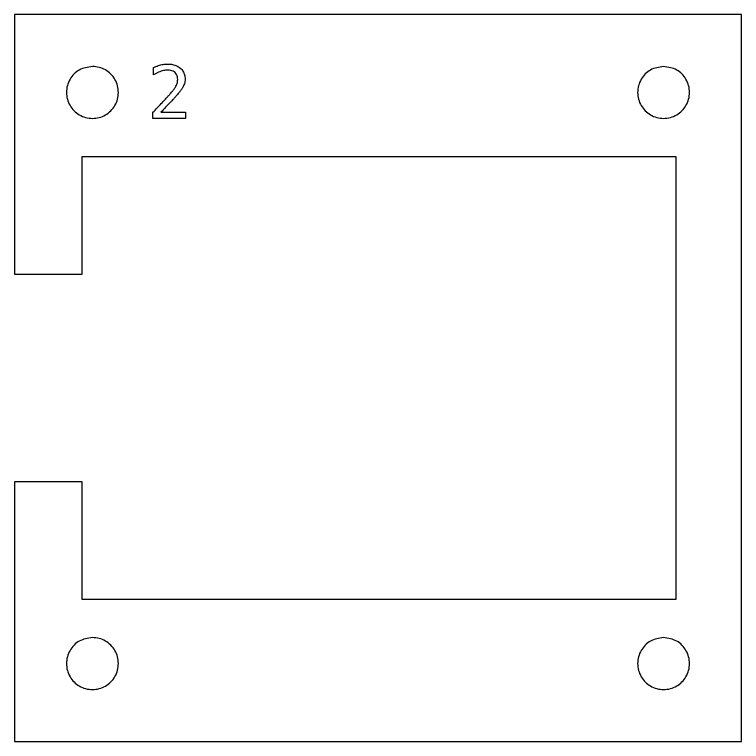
# Model space of a CAD drawing. Extents: x 2 to 176, y 2 to 131.
# Drawn here: x 90 to 132, y 46 to 88 of the extents above; entities that cross this region are included whole.
import ezdxf

# ---------------------------------------------------------------- set-up
doc = ezdxf.new("R2010")
doc.units = 0
doc.layers.add('Material', color=7, linetype='CONTINUOUS')
doc.layers.add('Text', color=7, linetype='CONTINUOUS')

msp = doc.modelspace()

# ---------------------------------------------------------------- linework, layer by layer
at = {"layer": 'Material', "color": 1}
for p, q in [((90.000226, 88.000222), (90.000226, 73.000001)), ((132.000075, 88.000222), (90.000226, 88.000222)), ((90.000226, 88.000222), (90.000226, 88.000222)), ((132.000075, 45.999823), (132.000075, 88.000222)), ((94.499797, 84.999957), (94.499797, 84.999957)), ((127.499951, 84.999957), (127.499951, 84.999957)), ((93.900075, 73.000001), (93.900075, 79.799792)), ((93.900075, 79.799792), (128.199995, 79.799792)), ((128.199995, 79.799792), (128.199995, 54.200252)), ((90.000226, 73.000001), (93.900075, 73.000001)), ((93.900075, 61.000044), (90.000226, 61.000044)), ((90.000226, 61.000044), (90.000226, 45.999823)), ((93.900075, 54.200252), (93.900075, 61.000044)), ((128.199995, 54.200252), (93.900075, 54.200252)), ((94.499797, 51.999802), (94.499797, 51.999802)), ((127.499951, 51.999802), (127.499951, 51.999802)), ((90.000226, 45.999823), (132.000075, 45.999823))]:
    msp.add_line(p, q, dxfattribs=at)
for points, knots in [([(94.499797, 84.999957), (94.631077, 84.989991), (94.89255, 84.970142), (95.2585, 84.812819), (95.572923, 84.573404), (95.814028, 84.258646), (95.965638, 83.892867), (96.017558, 83.500094), (95.965637, 83.10736), (95.814031, 82.741464), (95.57291, 82.427138), (95.258546, 82.186114), (94.892378, 82.034765), (94.369846, 81.9651), (93.713798, 82.14114), (93.141153, 82.714478), (92.928312, 83.50146), (93.140982, 84.280366), (93.714464, 84.877454), (94.235406, 84.958715), (94.499797, 84.999957)], [0, 0, 0, 0, 0.392706, 0.782162, 1.174868, 1.567574, 1.95703, 2.349736, 2.742443, 3.131898, 3.524605, 3.917311, 4.306767, 4.699473, 5.483668, 6.244608, 7.028803, 7.812997, 8.573938, 9.358133, 9.358133, 9.358133, 9.358133]), ([(127.499951, 84.999957), (127.764341, 84.958715), (128.285281, 84.877455), (128.858778, 84.280361), (129.071387, 83.501478), (128.858778, 82.714413), (128.285281, 82.141378), (127.499951, 81.928614), (126.714622, 82.141379), (126.141126, 82.714414), (125.928518, 83.501478), (126.141126, 84.28036), (126.714622, 84.877454), (127.235561, 84.958715), (127.499951, 84.999957)], [0, 0, 0, 0, 0.784195, 1.545135, 2.32933, 3.113525, 3.874465, 4.65866, 5.442853, 6.203793, 6.987987, 7.77218, 8.53312, 9.317314, 9.317314, 9.317314, 9.317314]), ([(94.499797, 51.999802), (94.631077, 51.989836), (94.89255, 51.969987), (95.2585, 51.812663), (95.572924, 51.573248), (95.814029, 51.25849), (95.965638, 50.89271), (96.017558, 50.499937), (95.965637, 50.107204), (95.814031, 49.741307), (95.57291, 49.426982), (95.258546, 49.185958), (94.892378, 49.034609), (94.369846, 48.964944), (93.713798, 49.140983), (93.141153, 49.714321), (92.928312, 50.501303), (93.140981, 51.28021), (93.714463, 51.877299), (94.235406, 51.95856), (94.499797, 51.999802)], [0, 0, 0, 0, 0.392707, 0.782163, 1.174869, 1.567576, 1.957032, 2.349738, 2.742444, 3.1319, 3.524606, 3.917312, 4.306768, 4.699474, 5.483668, 6.244609, 7.028803, 7.812998, 8.573939, 9.358135, 9.358135, 9.358135, 9.358135]), ([(127.499951, 51.999802), (127.764341, 51.95856), (128.285281, 51.8773), (128.858779, 51.280205), (129.071386, 50.501321), (128.858778, 49.714256), (128.285281, 49.141222), (127.499951, 48.928458), (126.714623, 49.141223), (126.141126, 49.714257), (125.928519, 50.501321), (126.141125, 51.280204), (126.714622, 51.877299), (127.235561, 51.95856), (127.499951, 51.999802)], [0, 0, 0, 0, 0.784195, 1.545136, 2.329332, 3.113526, 3.874466, 4.658661, 5.442854, 6.203794, 6.987987, 7.772181, 8.533122, 9.317316, 9.317316, 9.317316, 9.317316])]:
    msp.add_open_spline(points, degree=3, knots=knots, dxfattribs=at)
at = {"layer": 'Text', "color": 7}
for p, q in [((98.024806, 84.515588), (98.024806, 84.937268)), ((98.000001, 81.99998), (98.000001, 82.351381)), ((98.456855, 82.351381), (99.874967, 82.351381)), ((98.456855, 82.351381), (98.456855, 82.351381)), ((99.874967, 82.351381), (99.874967, 81.99998)), ((99.874967, 81.99998), (98.000001, 81.99998))]:
    msp.add_line(p, q, dxfattribs=at)
for points, knots in [([(98.024806, 84.937268), (98.071551, 84.958573), (98.163273, 85.000377), (98.302916, 85.051173), (98.440964, 85.091814), (98.57813, 85.120558), (98.714328, 85.138026), (98.899183, 85.145825), (99.124406, 85.126918), (99.375597, 85.046632), (99.581626, 84.909941), (99.740843, 84.731587), (99.836246, 84.511), (99.860069, 84.307159), (99.847337, 84.135756), (99.815527, 84.002019), (99.762053, 83.867437), (99.686573, 83.728265), (99.58602, 83.582175), (99.478469, 83.450156), (99.367618, 83.325157), (99.255264, 83.201149), (99.114831, 83.049691), (98.938401, 82.859657), (98.714895, 82.622859), (98.548487, 82.447785), (98.456855, 82.351381)], [0, 0, 0, 0, 0.154061, 0.302298, 0.44535, 0.585448, 0.722285, 0.856777, 1.140114, 1.395713, 1.639188, 1.873447, 2.102989, 2.348608, 2.481304, 2.617181, 2.75921, 2.91458, 3.091166, 3.29046, 3.425048, 3.592371, 3.792455, 4.044679, 4.370293, 4.769305, 4.769305, 4.769305, 4.769305]), ([(98.000001, 82.351381), (98.08237, 82.438291), (98.240187, 82.604808), (98.465531, 82.844574), (98.666225, 83.059912), (98.836369, 83.24405), (98.969308, 83.39085), (99.089082, 83.524667), (99.19208, 83.658068), (99.286644, 83.793192), (99.354401, 83.911515), (99.396359, 84.021816), (99.421075, 84.129693), (99.430024, 84.255984), (99.417, 84.394405), (99.365757, 84.535565), (99.27798, 84.648684), (99.161245, 84.7328), (99.017033, 84.78168), (98.870114, 84.794015), (98.728199, 84.785097), (98.595881, 84.761907), (98.459375, 84.723408), (98.318301, 84.669324), (98.171753, 84.600285), (98.074949, 84.544489), (98.024806, 84.515588)], [0, 0, 0, 0, 0.359224, 0.688262, 0.987119, 1.242313, 1.440366, 1.581305, 1.780935, 1.94549, 2.075949, 2.188771, 2.298258, 2.406733, 2.567486, 2.71184, 2.851037, 2.990574, 3.137463, 3.302042, 3.429745, 3.563308, 3.704246, 3.854577, 4.016094, 4.18966, 4.18966, 4.18966, 4.18966])]:
    msp.add_open_spline(points, degree=3, knots=knots, dxfattribs=at)

doc.saveas('drawing.dxf')
